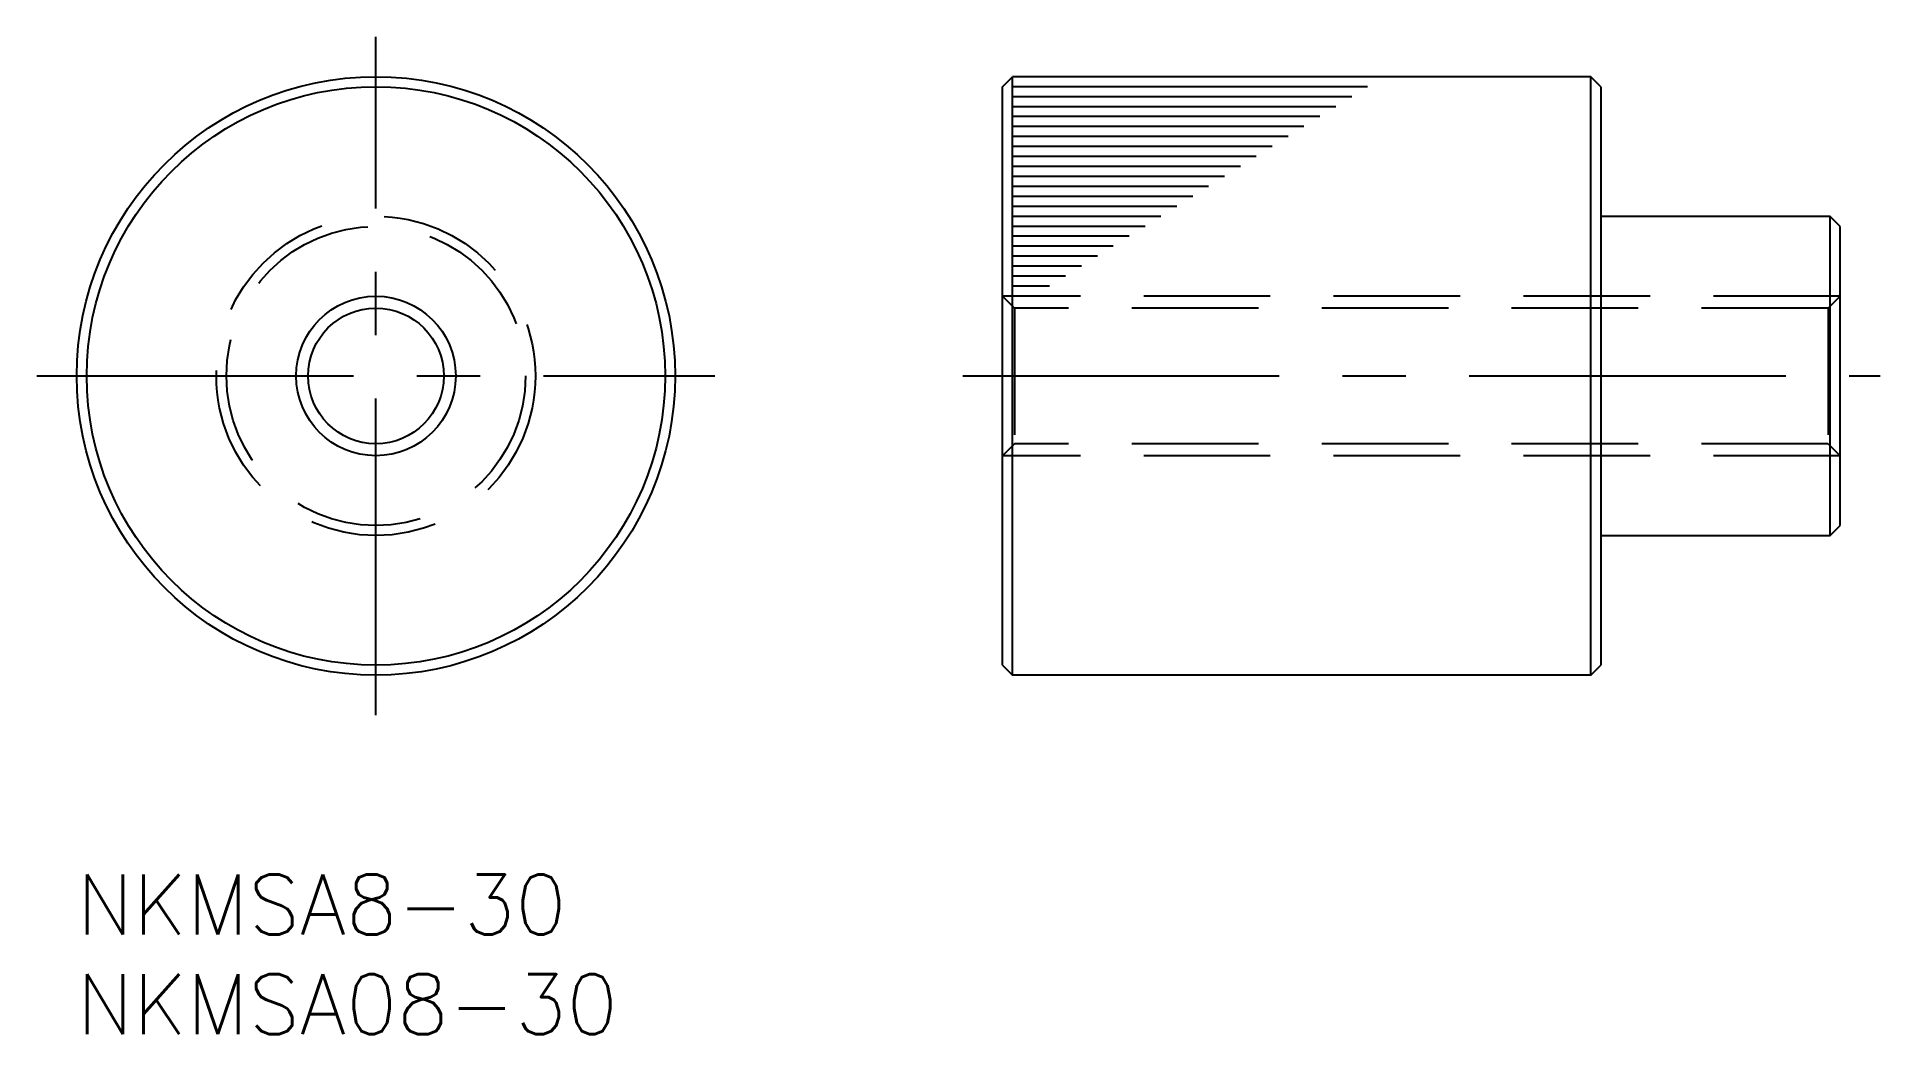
# Model space of a CAD drawing. Extents: x -2 to 90.4, y -8 to 42.
import ezdxf

# ---------------------------------------------------------------- set-up
doc = ezdxf.new("R2010")
doc.units = 0
doc.header["$LTSCALE"] = 0.5
doc.linetypes.add('CENTER', pattern=[50.8, 31.75, -6.35, 6.35, -6.35])
doc.linetypes.add('DASHED', pattern=[19.05, 12.7, -6.35])
for name, color, linetype in [('MSM_CENTER', 1, 'CENTER'), ('MSM_CONTINUOUS', 7, 'CONTINUOUS'), ('MSM_DASHED', 4, 'DASHED'), ('MSM_NARROW', 5, 'CONTINUOUS'), ('MSM_PART_NUMBER', 7, 'CONTINUOUS')]:
    doc.layers.add(name, color=color, linetype=linetype)
doc.styles.get("Standard").update_dxf_attribs({"font": 'txt.shx', "height": 3, "bigfont": 'bigfont.shx'})

# ---------------------------------------------------------------- blocks, each defined once
blk = doc.blocks.new('*U2')
at = {"layer": 'MSM_PART_NUMBER'}
blk.add_text('NKMSA8-30', height=3, dxfattribs=at).set_placement((0, -3))
blk = doc.blocks.new('*U3')
at = {"layer": 'MSM_PART_NUMBER'}
blk.add_text('NKMSA08-30', height=3, dxfattribs=at).set_placement((0, -8))

msp = doc.modelspace()

# ---------------------------------------------------------------- linework, layer by layer
at = {"layer": 'MSM_CENTER'}
for p, q in [((15, 8), (15, 42)), ((-2, 25), (32, 25)), ((44.421, 25), (90.421, 25))]:
    msp.add_line(p, q, dxfattribs=at)
at = {"layer": 'MSM_CONTINUOUS'}
for p, q in [((46.421, 39.5), (46.921, 40)), ((46.921, 10), (46.921, 40)), ((75.921, 40), (46.921, 40)), ((75.921, 10), (75.921, 40)), ((76.421, 39.5), (75.921, 40)), ((46.421, 10.5), (46.421, 39.5)), ((76.421, 39.5), (76.421, 10.5)), ((87.921, 33), (76.421, 33)), ((87.921, 17), (87.921, 33)), ((88.421, 32.5), (87.921, 33)), ((88.421, 17.5), (88.421, 32.5)), ((76.421, 17), (87.921, 17)), ((87.921, 17), (88.421, 17.5)), ((46.421, 10.5), (46.921, 10)), ((75.921, 10), (76.421, 10.5)), ((75.921, 10), (46.921, 10))]:
    msp.add_line(p, q, dxfattribs=at)
for radius in [15, 14.5, 3.4]:
    msp.add_circle((15, 25), radius, dxfattribs=at)
at = {"layer": 'MSM_DASHED'}
for p, q in [((88.421, 29), (46.421, 29)), ((47.021, 28.4), (46.421, 29)), ((87.821, 28.4), (88.421, 29)), ((47.021, 28.4), (47.021, 21.5)), ((87.821, 28.4), (47.021, 28.4)), ((87.821, 28.4), (87.821, 21.6)), ((47.021, 21.6), (46.421, 21)), ((87.821, 21.6), (47.021, 21.6)), ((87.821, 21.6), (88.421, 21)), ((88.421, 21), (46.421, 21))]:
    msp.add_line(p, q, dxfattribs=at)
for radius in [8, 7.5]:
    msp.add_circle((15, 25), radius, dxfattribs=at)
at = {"layer": 'MSM_NARROW'}
for p, q in [((64.722, 39.5), (46.921, 39.5)), ((63.925, 39), (46.921, 39)), ((63.128, 38.5), (46.921, 38.5)), ((62.33, 38), (46.921, 38)), ((61.533, 37.5), (46.921, 37.5)), ((60.736, 37), (46.921, 37)), ((59.939, 36.5), (46.921, 36.5)), ((59.142, 36), (46.921, 36)), ((58.345, 35.5), (46.921, 35.5)), ((57.548, 35), (46.921, 35)), ((56.751, 34.5), (46.921, 34.5)), ((55.954, 34), (46.921, 34)), ((55.157, 33.5), (46.921, 33.5)), ((54.36, 33), (46.921, 33)), ((53.563, 32.5), (46.921, 32.5)), ((52.766, 32), (46.921, 32)), ((51.969, 31.5), (46.921, 31.5)), ((51.172, 31), (46.921, 31)), ((50.375, 30.5), (46.921, 30.5)), ((49.578, 30), (46.921, 30)), ((48.781, 29.5), (46.921, 29.5))]:
    msp.add_line(p, q, dxfattribs=at)
msp.add_circle((15, 25), 4, dxfattribs=at)

# ---------------------------------------------------------------- block references
at = {"layer": 'MSM_CONTINUOUS'}
for name in ['*U2', '*U3']:
    msp.add_blockref(name, (0, 0), dxfattribs=at)

doc.saveas('drawing.dxf')
